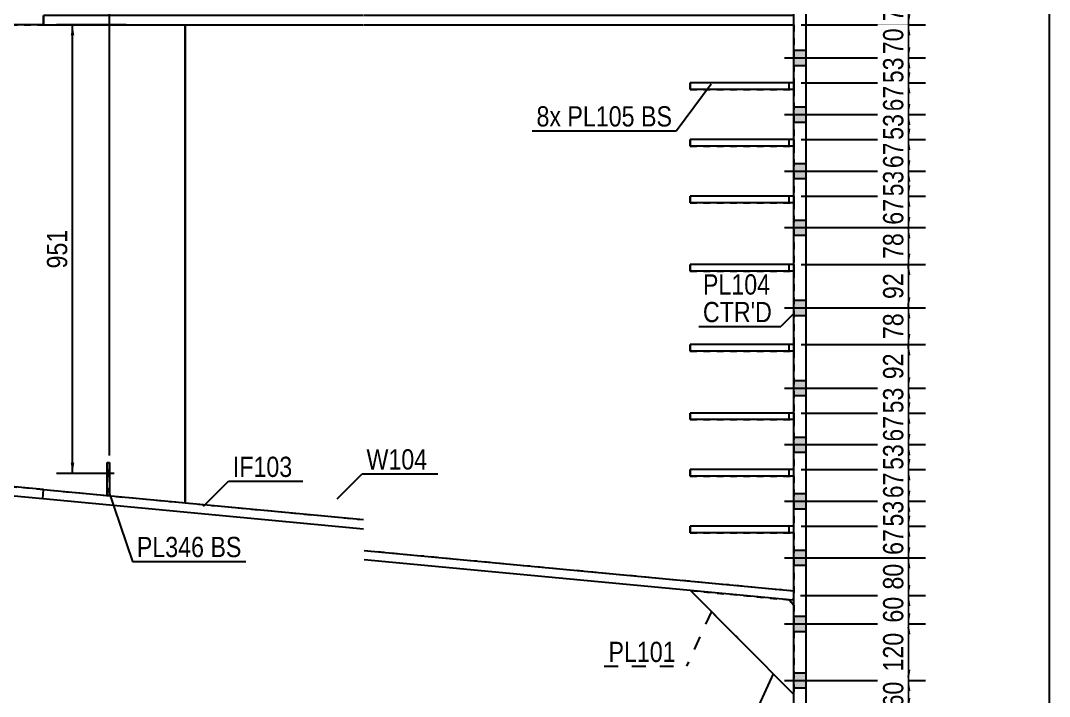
# Model space of a CAD drawing. Header units: millimetres. Extents: x -242 to 171, y -159 to 128.
# Drawn here: x 25.6 to 171, y -33.4 to 62.2 of the extents above; entities that cross this region are included whole.
import ezdxf

# ---------------------------------------------------------------- set-up
doc = ezdxf.new("R2010")
doc.units = ezdxf.units.MM
doc.linetypes.add('DXK_LINE_DOT1', pattern=[1.8814, 0.9407, -0.9407])
doc.linetypes.add('DXK_LINE_DOT2', pattern=[3.9198, 1.9599, -1.9599])
doc.styles.add('Arial Narrow', font='ARIALN.TTF', dxfattribs={"height": 0.2})

# ---------------------------------------------------------------- blocks, each defined once
blk = doc.blocks.new('Unknown-622979603-1210')
at = {"color": 5, "linetype": 'Continuous'}
blk.add_line((171.01, -159.04), (171.01, 127.96), dxfattribs=at)
blk = doc.blocks.new('Part-622979603-1573 - 1469')
at = {"color": 2, "linetype": 'Continuous'}
for p, q in [((120.24, 36.43), (120.24, 37.37)), ((134.91, 37.37), (120.24, 37.37)), ((134.91, 36.43), (120.24, 36.43))]:
    blk.add_line(p, q, dxfattribs=at)
at = {"color": 7, "linetype": 'DXK_LINE_DOT1'}
for p, q in [((134.24, 36.43), (134.24, 37.37)), ((134.91, 37.37), (134.91, 36.43))]:
    blk.add_line(p, q, dxfattribs=at)
blk = doc.blocks.new('Part-622979603-1583 - 1469')
at = {"color": 2, "linetype": 'Continuous'}
for p, q in [((120.24, 26.77), (120.24, 27.7)), ((134.91, 27.7), (120.24, 27.7)), ((134.91, 26.77), (120.24, 26.77))]:
    blk.add_line(p, q, dxfattribs=at)
at = {"color": 7, "linetype": 'DXK_LINE_DOT1'}
for p, q in [((134.24, 26.77), (134.24, 27.7)), ((134.91, 27.7), (134.91, 26.77))]:
    blk.add_line(p, q, dxfattribs=at)
blk = doc.blocks.new('Part-622979603-1568 - 1469')
at = {"color": 7, "linetype": 'DXK_LINE_DOT1'}
for p, q in [((134.91, 45.37), (120.24, 45.37)), ((120.24, 45.37), (120.24, 44.43)), ((120.24, 44.43), (134.91, 44.43))]:
    blk.add_line(p, q, dxfattribs=at)
blk = doc.blocks.new('Part-622979603-1536 - 1469')
at = {"color": 2, "linetype": 'Continuous'}
for p, q in [((120.24, 52.43), (120.24, 53.37)), ((134.91, 53.37), (120.24, 53.37)), ((134.91, 52.43), (120.24, 52.43))]:
    blk.add_line(p, q, dxfattribs=at)
at = {"color": 7, "linetype": 'DXK_LINE_DOT1'}
for p, q in [((134.24, 52.43), (134.24, 53.37)), ((134.91, 53.37), (134.91, 52.43))]:
    blk.add_line(p, q, dxfattribs=at)
blk = doc.blocks.new('Part-622979603-1558 - 1469')
at = {"color": 7, "linetype": 'DXK_LINE_DOT1'}
for p, q in [((134.91, 53.37), (120.24, 53.37)), ((120.24, 53.37), (120.24, 52.43)), ((120.24, 52.43), (134.91, 52.43))]:
    blk.add_line(p, q, dxfattribs=at)
blk = doc.blocks.new('Part-622979603-1563 - 1469')
at = {"color": 2, "linetype": 'Continuous'}
for p, q in [((120.24, 44.43), (120.24, 45.37)), ((134.91, 45.37), (120.24, 45.37)), ((134.91, 44.43), (120.24, 44.43))]:
    blk.add_line(p, q, dxfattribs=at)
at = {"color": 7, "linetype": 'DXK_LINE_DOT1'}
for p, q in [((134.24, 44.43), (134.24, 45.37)), ((134.91, 45.37), (134.91, 44.43))]:
    blk.add_line(p, q, dxfattribs=at)
blk = doc.blocks.new('Part-622979603-1770 - 1469')
at = {"color": 2, "linetype": 'Continuous'}
for p, q in [((28.89, -4.12), (3.57, -1.74)), ((28.77, -5.45), (3.57, -3.07)), ((28.77, -5.45), (28.89, -4.12))]:
    blk.add_line(p, q, dxfattribs=at)
blk = doc.blocks.new('Part-622979603-1578 - 1469')
at = {"color": 7, "linetype": 'DXK_LINE_DOT1'}
for p, q in [((134.91, 37.37), (120.24, 37.37)), ((120.24, 37.37), (120.24, 36.43)), ((120.24, 36.43), (134.91, 36.43))]:
    blk.add_line(p, q, dxfattribs=at)
blk = doc.blocks.new('Part-622979603-1588 - 1469')
at = {"color": 7, "linetype": 'DXK_LINE_DOT1'}
for p, q in [((134.91, 27.7), (120.24, 27.7)), ((120.24, 27.7), (120.24, 26.77)), ((120.24, 26.77), (134.91, 26.77))]:
    blk.add_line(p, q, dxfattribs=at)
blk = doc.blocks.new('Part-622979603-1593 - 1469')
at = {"color": 2, "linetype": 'Continuous'}
for p, q in [((120.24, 15.43), (120.24, 16.37)), ((134.91, 16.37), (120.24, 16.37)), ((134.91, 15.43), (120.24, 15.43))]:
    blk.add_line(p, q, dxfattribs=at)
at = {"color": 7, "linetype": 'DXK_LINE_DOT1'}
for p, q in [((134.24, 15.43), (134.24, 16.37)), ((134.91, 16.37), (134.91, 15.43))]:
    blk.add_line(p, q, dxfattribs=at)
blk = doc.blocks.new('Part-622979603-1726 - 1469')
at = {"color": 7, "linetype": 'DXK_LINE_DOT1'}
for p, q in [((3.57, 61.57), (48.89, 61.57)), ((3.57, -1.74), (48.89, -6))]:
    blk.add_line(p, q, dxfattribs=at)
at = {"color": 2, "linetype": 'Continuous'}
blk.add_line((48.89, -6), (48.89, 61.57), dxfattribs=at)
blk = doc.blocks.new('Part-622979603-1598 - 1469')
at = {"color": 7, "linetype": 'DXK_LINE_DOT1'}
for p, q in [((134.91, 16.37), (120.24, 16.37)), ((120.24, 16.37), (120.24, 15.43)), ((120.24, 15.43), (134.91, 15.43))]:
    blk.add_line(p, q, dxfattribs=at)
blk = doc.blocks.new('Part-622979603-1603 - 1469')
at = {"color": 2, "linetype": 'Continuous'}
for p, q in [((120.24, 5.77), (120.24, 6.7)), ((134.91, 6.7), (120.24, 6.7)), ((134.91, 5.77), (120.24, 5.77))]:
    blk.add_line(p, q, dxfattribs=at)
at = {"color": 7, "linetype": 'DXK_LINE_DOT1'}
for p, q in [((134.24, 5.77), (134.24, 6.7)), ((134.91, 6.7), (134.91, 5.77))]:
    blk.add_line(p, q, dxfattribs=at)
blk = doc.blocks.new('Part-622979603-1608 - 1469')
at = {"color": 7, "linetype": 'DXK_LINE_DOT1'}
for p, q in [((134.91, 6.7), (120.24, 6.7)), ((120.24, 6.7), (120.24, 5.77)), ((120.24, 5.77), (134.91, 5.77))]:
    blk.add_line(p, q, dxfattribs=at)
blk = doc.blocks.new('Part-622979603-1613 - 1469')
at = {"color": 2, "linetype": 'Continuous'}
for p, q in [((120.24, -2.23), (120.24, -1.3)), ((134.91, -1.3), (120.24, -1.3)), ((134.91, -2.23), (120.24, -2.23))]:
    blk.add_line(p, q, dxfattribs=at)
at = {"color": 7, "linetype": 'DXK_LINE_DOT1'}
for p, q in [((134.24, -2.23), (134.24, -1.3)), ((134.91, -2.23), (134.91, -1.3))]:
    blk.add_line(p, q, dxfattribs=at)
blk = doc.blocks.new('Part-622979603-1618 - 1469')
at = {"color": 7, "linetype": 'DXK_LINE_DOT1'}
for p, q in [((134.91, -1.3), (120.24, -1.3)), ((120.24, -1.3), (120.24, -2.23)), ((120.24, -2.23), (134.91, -2.23))]:
    blk.add_line(p, q, dxfattribs=at)
blk = doc.blocks.new('Part-622979603-1638 - 1469')
at = {"color": 7, "linetype": 'DXK_LINE_DOT1'}
for p, q in [((134.91, -9.3), (120.24, -9.3)), ((120.24, -9.3), (120.24, -10.23)), ((134.24, -10.23), (134.24, -9.3)), ((134.91, -10.23), (134.91, -9.3)), ((120.24, -10.23), (134.91, -10.23))]:
    blk.add_line(p, q, dxfattribs=at)
blk = doc.blocks.new('Part-622979603-1643 - 1469')
at = {"color": 2, "linetype": 'Continuous'}
for p, q in [((120.24, -10.23), (120.24, -9.3)), ((134.91, -9.3), (120.24, -9.3)), ((134.91, -10.23), (120.24, -10.23))]:
    blk.add_line(p, q, dxfattribs=at)
blk = doc.blocks.new('Part-622979603-1874 - 1469')
at = {"color": 7, "linetype": 'DXK_LINE_DOT1'}
for p, q in [((134.91, -33.11), (120.3, -18.4)), ((120.3, -18.4), (134.24, -19.71)), ((134.24, -19.71), (134.91, -20.44)), ((134.91, -20.44), (134.91, -33.11))]:
    blk.add_line(p, q, dxfattribs=at)
blk = doc.blocks.new('Part-622979603-1689 - 1469')
at = {"color": 2, "linetype": 'Continuous'}
for p, q in [((28.89, 62.9), (28.89, 61.57)), ((74.09, 62.9), (28.89, 62.9)), ((134.91, 62.9), (74.19, 62.9)), ((28.89, 61.57), (74.09, 61.57)), ((74.19, 61.57), (134.91, 61.57))]:
    blk.add_line(p, q, dxfattribs=at)
at = {"color": 7, "linetype": 'DXK_LINE_DOT1'}
blk.add_line((134.91, 61.57), (134.91, 62.9), dxfattribs=at)
blk = doc.blocks.new('Bolt-622979603-1710 - 1469')
at = {"linetype": 'Continuous'}
for points in [[(134.91, 75.3), (134.91, 73.17), (136.57, 73.17), (136.57, 75.3)], [(134.91, 75.3), (134.91, 73.17), (136.57, 73.17), (136.57, 75.3)], [(134.91, 75.3), (134.91, 73.17), (136.57, 73.17), (136.57, 75.3)], [(134.91, 75.3), (134.91, 73.17), (136.57, 73.17), (136.57, 75.3)], [(134.91, 67.3), (134.91, 65.17), (136.57, 65.17), (136.57, 67.3)], [(134.91, 67.3), (134.91, 65.17), (136.57, 65.17), (136.57, 67.3)], [(134.91, 67.3), (134.91, 65.17), (136.57, 65.17), (136.57, 67.3)], [(134.91, 67.3), (134.91, 65.17), (136.57, 65.17), (136.57, 67.3)], [(134.91, 57.97), (134.91, 55.83), (136.57, 55.83), (136.57, 57.97)], [(134.91, 57.97), (134.91, 55.83), (136.57, 55.83), (136.57, 57.97)], [(134.91, 57.97), (134.91, 55.83), (136.57, 55.83), (136.57, 57.97)], [(134.91, 57.97), (134.91, 55.83), (136.57, 55.83), (136.57, 57.97)], [(134.91, 49.97), (134.91, 47.83), (136.57, 47.83), (136.57, 49.97)], [(134.91, 49.97), (134.91, 47.83), (136.57, 47.83), (136.57, 49.97)], [(134.91, 49.97), (134.91, 47.83), (136.57, 47.83), (136.57, 49.97)], [(134.91, 49.97), (134.91, 47.83), (136.57, 47.83), (136.57, 49.97)], [(134.91, 41.97), (134.91, 39.83), (136.57, 39.83), (136.57, 41.97)], [(134.91, 41.97), (134.91, 39.83), (136.57, 39.83), (136.57, 41.97)], [(134.91, 41.97), (134.91, 39.83), (136.57, 39.83), (136.57, 41.97)], [(134.91, 41.97), (134.91, 39.83), (136.57, 39.83), (136.57, 41.97)], [(134.91, 33.97), (134.91, 31.83), (136.57, 31.83), (136.57, 33.97)], [(134.91, 33.97), (134.91, 31.83), (136.57, 31.83), (136.57, 33.97)], [(134.91, 33.97), (134.91, 31.83), (136.57, 31.83), (136.57, 33.97)], [(134.91, 33.97), (134.91, 31.83), (136.57, 31.83), (136.57, 33.97)], [(134.91, 22.63), (134.91, 20.5), (136.57, 20.5), (136.57, 22.63)], [(134.91, 22.63), (134.91, 20.5), (136.57, 20.5), (136.57, 22.63)], [(134.91, 22.63), (134.91, 20.5), (136.57, 20.5), (136.57, 22.63)], [(134.91, 22.63), (134.91, 20.5), (136.57, 20.5), (136.57, 22.63)], [(134.91, 11.3), (134.91, 9.17), (136.57, 9.17), (136.57, 11.3)], [(134.91, 11.3), (134.91, 9.17), (136.57, 9.17), (136.57, 11.3)], [(134.91, 11.3), (134.91, 9.17), (136.57, 9.17), (136.57, 11.3)], [(134.91, 11.3), (134.91, 9.17), (136.57, 9.17), (136.57, 11.3)], [(134.91, 3.3), (134.91, 1.17), (136.57, 1.17), (136.57, 3.3)], [(134.91, 3.3), (134.91, 1.17), (136.57, 1.17), (136.57, 3.3)], [(134.91, 3.3), (134.91, 1.17), (136.57, 1.17), (136.57, 3.3)], [(134.91, 3.3), (134.91, 1.17), (136.57, 1.17), (136.57, 3.3)], [(134.91, -4.7), (134.91, -6.83), (136.57, -6.83), (136.57, -4.7)], [(134.91, -4.7), (134.91, -6.83), (136.57, -6.83), (136.57, -4.7)], [(134.91, -4.7), (134.91, -6.83), (136.57, -6.83), (136.57, -4.7)], [(134.91, -4.7), (134.91, -6.83), (136.57, -6.83), (136.57, -4.7)], [(134.91, -12.7), (134.91, -14.83), (136.57, -14.83), (136.57, -12.7)], [(134.91, -12.7), (134.91, -14.83), (136.57, -14.83), (136.57, -12.7)], [(134.91, -12.7), (134.91, -14.83), (136.57, -14.83), (136.57, -12.7)], [(134.91, -12.7), (134.91, -14.83), (136.57, -14.83), (136.57, -12.7)], [(134.91, -22.03), (134.91, -24.17), (136.57, -24.17), (136.57, -22.03)], [(134.91, -22.03), (134.91, -24.17), (136.57, -24.17), (136.57, -22.03)], [(134.91, -22.03), (134.91, -24.17), (136.57, -24.17), (136.57, -22.03)], [(134.91, -22.03), (134.91, -24.17), (136.57, -24.17), (136.57, -22.03)], [(134.91, -30.03), (134.91, -32.17), (136.57, -32.17), (136.57, -30.03)], [(134.91, -30.03), (134.91, -32.17), (136.57, -32.17), (136.57, -30.03)], [(134.91, -30.03), (134.91, -32.17), (136.57, -32.17), (136.57, -30.03)], [(134.91, -30.03), (134.91, -32.17), (136.57, -32.17), (136.57, -30.03)]]:
    blk.add_hatch(color=3, dxfattribs=at).paths.add_polyline_path(points)
at = {"color": 3, "linetype": 'Continuous'}
for p, q in [((133.59, 74.23), (141.57, 74.23)), ((133.59, 74.23), (141.57, 74.23)), ((133.59, 74.23), (141.57, 74.23)), ((133.59, 74.23), (141.57, 74.23)), ((134.91, 75.3), (136.57, 75.3)), ((134.91, 75.3), (136.57, 75.3)), ((134.91, 75.3), (136.57, 75.3)), ((134.91, 75.3), (136.57, 75.3)), ((134.91, 73.17), (136.57, 73.17)), ((134.91, 73.17), (136.57, 73.17)), ((134.91, 73.17), (136.57, 73.17)), ((134.91, 73.17), (136.57, 73.17)), ((134.91, 67.3), (136.57, 67.3)), ((134.91, 67.3), (136.57, 67.3)), ((134.91, 67.3), (136.57, 67.3)), ((134.91, 67.3), (136.57, 67.3)), ((133.59, 66.23), (141.57, 66.23)), ((133.59, 66.23), (141.57, 66.23)), ((133.59, 66.23), (141.57, 66.23)), ((133.59, 66.23), (141.57, 66.23)), ((134.91, 65.17), (136.57, 65.17)), ((134.91, 65.17), (136.57, 65.17)), ((134.91, 65.17), (136.57, 65.17)), ((134.91, 65.17), (136.57, 65.17)), ((133.59, 56.9), (141.57, 56.9)), ((133.59, 56.9), (141.57, 56.9)), ((133.59, 56.9), (141.57, 56.9)), ((133.59, 56.9), (141.57, 56.9)), ((134.91, 57.97), (136.57, 57.97)), ((134.91, 57.97), (136.57, 57.97)), ((134.91, 57.97), (136.57, 57.97)), ((134.91, 57.97), (136.57, 57.97)), ((134.91, 55.83), (136.57, 55.83)), ((134.91, 55.83), (136.57, 55.83)), ((134.91, 55.83), (136.57, 55.83)), ((134.91, 55.83), (136.57, 55.83)), ((134.91, 49.97), (136.57, 49.97)), ((134.91, 49.97), (136.57, 49.97)), ((134.91, 49.97), (136.57, 49.97)), ((134.91, 49.97), (136.57, 49.97)), ((133.59, 48.9), (141.57, 48.9)), ((133.59, 48.9), (141.57, 48.9)), ((133.59, 48.9), (141.57, 48.9)), ((133.59, 48.9), (141.57, 48.9)), ((134.91, 47.83), (136.57, 47.83)), ((134.91, 47.83), (136.57, 47.83)), ((134.91, 47.83), (136.57, 47.83)), ((134.91, 47.83), (136.57, 47.83)), ((133.59, 40.9), (141.57, 40.9)), ((133.59, 40.9), (141.57, 40.9)), ((133.59, 40.9), (141.57, 40.9)), ((133.59, 40.9), (141.57, 40.9)), ((134.91, 41.97), (136.57, 41.97)), ((134.91, 41.97), (136.57, 41.97)), ((134.91, 41.97), (136.57, 41.97)), ((134.91, 41.97), (136.57, 41.97)), ((134.91, 39.83), (136.57, 39.83)), ((134.91, 39.83), (136.57, 39.83)), ((134.91, 39.83), (136.57, 39.83)), ((134.91, 39.83), (136.57, 39.83)), ((134.91, 33.97), (136.57, 33.97)), ((134.91, 33.97), (136.57, 33.97)), ((134.91, 33.97), (136.57, 33.97)), ((134.91, 33.97), (136.57, 33.97)), ((133.59, 32.9), (141.57, 32.9)), ((133.59, 32.9), (141.57, 32.9)), ((133.59, 32.9), (141.57, 32.9)), ((133.59, 32.9), (141.57, 32.9)), ((134.91, 31.83), (136.57, 31.83)), ((134.91, 31.83), (136.57, 31.83)), ((134.91, 31.83), (136.57, 31.83)), ((134.91, 31.83), (136.57, 31.83)), ((134.91, 22.63), (136.57, 22.63)), ((134.91, 22.63), (136.57, 22.63)), ((134.91, 22.63), (136.57, 22.63)), ((134.91, 22.63), (136.57, 22.63)), ((133.59, 21.57), (141.57, 21.57)), ((133.59, 21.57), (141.57, 21.57)), ((133.59, 21.57), (141.57, 21.57)), ((133.59, 21.57), (141.57, 21.57)), ((134.91, 20.5), (136.57, 20.5)), ((134.91, 20.5), (136.57, 20.5)), ((134.91, 20.5), (136.57, 20.5)), ((134.91, 20.5), (136.57, 20.5)), ((133.59, 10.23), (141.57, 10.23)), ((133.59, 10.23), (141.57, 10.23)), ((133.59, 10.23), (141.57, 10.23)), ((133.59, 10.23), (141.57, 10.23)), ((134.91, 11.3), (136.57, 11.3)), ((134.91, 11.3), (136.57, 11.3)), ((134.91, 11.3), (136.57, 11.3)), ((134.91, 11.3), (136.57, 11.3)), ((134.91, 9.17), (136.57, 9.17)), ((134.91, 9.17), (136.57, 9.17)), ((134.91, 9.17), (136.57, 9.17)), ((134.91, 9.17), (136.57, 9.17)), ((134.91, 3.3), (136.57, 3.3)), ((134.91, 3.3), (136.57, 3.3)), ((134.91, 3.3), (136.57, 3.3)), ((134.91, 3.3), (136.57, 3.3)), ((133.59, 2.23), (141.57, 2.23)), ((133.59, 2.23), (141.57, 2.23)), ((133.59, 2.23), (141.57, 2.23)), ((133.59, 2.23), (141.57, 2.23)), ((134.91, 1.17), (136.57, 1.17)), ((134.91, 1.17), (136.57, 1.17)), ((134.91, 1.17), (136.57, 1.17)), ((134.91, 1.17), (136.57, 1.17)), ((133.59, -5.77), (141.57, -5.77)), ((133.59, -5.77), (141.57, -5.77)), ((133.59, -5.77), (141.57, -5.77)), ((133.59, -5.77), (141.57, -5.77)), ((134.91, -4.7), (136.57, -4.7)), ((134.91, -4.7), (136.57, -4.7)), ((134.91, -4.7), (136.57, -4.7)), ((134.91, -4.7), (136.57, -4.7)), ((134.91, -6.83), (136.57, -6.83)), ((134.91, -6.83), (136.57, -6.83)), ((134.91, -6.83), (136.57, -6.83)), ((134.91, -6.83), (136.57, -6.83)), ((134.91, -12.7), (136.57, -12.7)), ((134.91, -12.7), (136.57, -12.7)), ((134.91, -12.7), (136.57, -12.7)), ((134.91, -12.7), (136.57, -12.7)), ((133.59, -13.77), (141.57, -13.77)), ((133.59, -13.77), (141.57, -13.77)), ((133.59, -13.77), (141.57, -13.77)), ((133.59, -13.77), (141.57, -13.77)), ((134.91, -14.83), (136.57, -14.83)), ((134.91, -14.83), (136.57, -14.83)), ((134.91, -14.83), (136.57, -14.83)), ((134.91, -14.83), (136.57, -14.83)), ((133.59, -23.1), (141.57, -23.1)), ((133.59, -23.1), (141.57, -23.1)), ((133.59, -23.1), (141.57, -23.1)), ((133.59, -23.1), (141.57, -23.1)), ((134.91, -22.03), (136.57, -22.03)), ((134.91, -22.03), (136.57, -22.03)), ((134.91, -22.03), (136.57, -22.03)), ((134.91, -22.03), (136.57, -22.03)), ((134.91, -24.17), (136.57, -24.17)), ((134.91, -24.17), (136.57, -24.17)), ((134.91, -24.17), (136.57, -24.17)), ((134.91, -24.17), (136.57, -24.17)), ((134.91, -30.03), (136.57, -30.03)), ((134.91, -30.03), (136.57, -30.03)), ((134.91, -30.03), (136.57, -30.03)), ((134.91, -30.03), (136.57, -30.03)), ((133.59, -31.1), (141.57, -31.1)), ((133.59, -31.1), (141.57, -31.1)), ((133.59, -31.1), (141.57, -31.1)), ((133.59, -31.1), (141.57, -31.1)), ((134.91, -32.17), (136.57, -32.17)), ((134.91, -32.17), (136.57, -32.17)), ((134.91, -32.17), (136.57, -32.17)), ((134.91, -32.17), (136.57, -32.17))]:
    blk.add_line(p, q, dxfattribs=at)
blk = doc.blocks.new('Part-622979603-1985 - 1469')
at = {"color": 2, "linetype": 'Continuous'}
blk.add_line((48.89, 61.57), (48.89, -6), dxfattribs=at)
at = {"color": 7, "linetype": 'DXK_LINE_DOT1'}
for p, q in [((48.89, 61.57), (74.09, 61.57)), ((74.19, 61.57), (134.91, 61.57)), ((134.91, 61.57), (134.91, 53.37)), ((134.91, 52.43), (134.91, 45.37)), ((134.91, 44.43), (134.91, 37.37)), ((134.91, 36.43), (134.91, 27.7)), ((134.91, 26.77), (134.91, 16.37)), ((134.91, 15.43), (134.91, 6.7)), ((134.91, 5.77), (134.91, -1.3)), ((134.91, -2.23), (134.91, -9.3)), ((48.89, -6), (74.09, -8.37)), ((134.91, -10.23), (134.91, -18.43)), ((74.19, -12.72), (134.91, -18.43))]:
    blk.add_line(p, q, dxfattribs=at)
blk = doc.blocks.new('Part-622979603-1748 - 1469')
at = {"color": 2, "linetype": 'Continuous'}
for p, q in [((28.77, -5.45), (28.89, -4.12)), ((28.89, -4.12), (74.09, -8.37)), ((74.09, -9.71), (28.77, -5.45)), ((74.19, -12.72), (134.91, -18.43)), ((134.78, -19.76), (74.19, -14.06)), ((134.91, -18.43), (134.78, -19.76))]:
    blk.add_line(p, q, dxfattribs=at)
blk = doc.blocks.new('Part-622979603-1852 - 1469')
at = {"color": 2, "linetype": 'Continuous'}
for p, q in [((134.91, 78.23), (136.57, 78.23)), ((134.91, -35.1), (134.91, 78.23)), ((136.57, 78.23), (136.57, -35.1)), ((136.57, -35.1), (134.91, -35.1))]:
    blk.add_line(p, q, dxfattribs=at)
blk = doc.blocks.new('Part-622979603-1963 - 1469')
at = {"color": 2, "linetype": 'Continuous'}
for q in [(28.89, 62.9), (3.57, 61.57)]:
    blk.add_line((28.89, 61.57), q, dxfattribs=at)
blk = doc.blocks.new('Part-622979603-2056 - 1469')
at = {"color": 2, "linetype": 'Continuous'}
for p, q in [((134.91, -33.11), (120.3, -18.4)), ((134.24, -19.71), (134.91, -20.44))]:
    blk.add_line(p, q, dxfattribs=at)
blk = doc.blocks.new('Part-622979603-9503 - 1469')
at = {"color": 7, "linetype": 'DXK_LINE_DOT1'}
for p, q in [((37.87, -4.96), (37.87, -0.29)), ((37.87, -0.29), (38.21, -0.29)), ((38.21, -4.96), (38.21, -0.29)), ((37.87, -3.96), (38.21, -3.96)), ((38.21, -4.96), (37.87, -4.96))]:
    blk.add_line(p, q, dxfattribs=at)
blk = doc.blocks.new('Part-622979603-9506 - 1469')
at = {"color": 2, "linetype": 'Continuous'}
for p, q in [((37.87, -4.96), (37.87, -0.29)), ((37.87, -0.29), (38.21, -0.29)), ((38.21, -0.29), (38.21, -4.96)), ((38.21, -4.96), (37.87, -4.96))]:
    blk.add_line(p, q, dxfattribs=at)
blk = doc.blocks.new('Bolt-622979603-9519 - 1469')
at = {"color": 3, "linetype": 'DXK_LINE_DOT2'}
for p, q in [((38.21, -1.36), (37.87, -1.36)), ((38.74, -1.83), (37.87, -1.83)), ((38.21, -2.29), (37.87, -2.29))]:
    blk.add_line(p, q, dxfattribs=at)
blk = doc.blocks.new('Bolt-622979603-9522 - 1469')
at = {"linetype": 'Continuous'}
blk.add_hatch(color=3, dxfattribs=at).paths.add_polyline_path([(38.21, -2.29), (38.21, -1.36), (37.87, -1.36), (37.87, -2.29)])
at = {"color": 3, "linetype": 'Continuous'}
for p, q in [((38.21, -1.36), (37.87, -1.36)), ((38.84, -1.83), (36.64, -1.83)), ((38.21, -2.29), (37.87, -2.29))]:
    blk.add_line(p, q, dxfattribs=at)
blk = doc.blocks.new('StraightDimension-622979603-2078 - 1469')
at = {"linetype": 'Continuous'}
for points in [[(32.72, 60.07), (32.97, 61.57), (33.22, 60.07)], [(33.22, -0.33), (32.97, -1.83), (32.72, -0.33)]]:
    blk.add_hatch(color=7, dxfattribs=at).paths.add_polyline_path(points)
at = {"color": 7, "linetype": 'Continuous'}
for p, q in [((40.56, 61.57), (30.72, 61.57)), ((32.97, -1.83), (32.97, 61.57)), ((37.92, -1.83), (30.72, -1.83))]:
    blk.add_line(p, q, dxfattribs=at)
at = {"color": 0}
blk.add_wipeout([(32.82, 33.21), (28.62, 33.21), (28.62, 26.53), (32.82, 26.53)], dxfattribs=at)
at = {"color": 3, "style": 'Arial Narrow'}
blk.add_text('951', height=2.863, rotation=90.0002, dxfattribs=at).set_placement((32.22, 27.13))
blk = doc.blocks.new('StraightDimension-622979603-7238 - 1469')
at = {"linetype": 'Continuous'}
for points in [[(150.86, 39.4), (151.11, 40.9), (151.36, 39.4)], [(151.36, 38.87), (151.11, 37.37), (150.86, 38.87)]]:
    blk.add_hatch(color=7, dxfattribs=at).paths.add_polyline_path(points)
at = {"color": 7, "linetype": 'Continuous'}
for p, q in [((135.91, 40.9), (153.51, 40.9)), ((151.11, 37.37), (151.11, 40.9)), ((135.91, 37.37), (153.51, 37.37))]:
    blk.add_line(p, q, dxfattribs=at)
at = {"color": 0}
blk.add_wipeout([(150.96, 41.56), (146.76, 41.56), (146.76, 36.71), (150.96, 36.71)], dxfattribs=at)
at = {"color": 3, "style": 'Arial Narrow'}
blk.add_text('53', height=2.863, rotation=90.0002, dxfattribs=at).set_placement((150.36, 37.31))
blk = doc.blocks.new('StraightDimension-622979603-7237 - 1469')
at = {"linetype": 'Continuous'}
for points in [[(150.86, 43.87), (151.11, 45.37), (151.36, 43.87)], [(151.36, 42.4), (151.11, 40.9), (150.86, 42.4)]]:
    blk.add_hatch(color=7, dxfattribs=at).paths.add_polyline_path(points)
at = {"color": 7, "linetype": 'Continuous'}
for p, q in [((135.91, 45.37), (153.51, 45.37)), ((151.11, 40.9), (151.11, 45.37)), ((135.91, 40.9), (153.51, 40.9))]:
    blk.add_line(p, q, dxfattribs=at)
at = {"color": 0}
blk.add_wipeout([(150.96, 45.56), (146.76, 45.56), (146.76, 40.71), (150.96, 40.71)], dxfattribs=at)
at = {"color": 3, "style": 'Arial Narrow'}
blk.add_text('67', height=2.863, rotation=90.0002, dxfattribs=at).set_placement((150.36, 41.31))
blk = doc.blocks.new('StraightDimension-622979603-7252 - 1469')
at = {"linetype": 'Continuous'}
for points in [[(150.86, -24.6), (151.11, -23.1), (151.36, -24.6)], [(151.36, -29.6), (151.11, -31.1), (150.86, -29.6)]]:
    blk.add_hatch(color=7, dxfattribs=at).paths.add_polyline_path(points)
at = {"color": 7, "linetype": 'Continuous'}
for p, q in [((135.91, -23.1), (153.51, -23.1)), ((151.11, -31.1), (151.11, -23.1)), ((137.57, -31.1), (153.51, -31.1))]:
    blk.add_line(p, q, dxfattribs=at)
at = {"color": 0}
blk.add_wipeout([(150.96, -23.76), (146.76, -23.76), (146.76, -30.44), (150.96, -30.44)], dxfattribs=at)
at = {"color": 3, "style": 'Arial Narrow'}
blk.add_text('120', height=2.863, rotation=90.0002, dxfattribs=at).set_placement((150.36, -29.84))
blk = doc.blocks.new('StraightDimension-622979603-7232 - 1469')
at = {"linetype": 'Continuous'}
for points in [[(150.86, 64.73), (151.11, 66.23), (151.36, 64.73)], [(151.36, 63.07), (151.11, 61.57), (150.86, 63.07)]]:
    blk.add_hatch(color=7, dxfattribs=at).paths.add_polyline_path(points)
at = {"color": 7, "linetype": 'Continuous'}
for p, q in [((135.91, 66.23), (153.51, 66.23)), ((151.11, 61.57), (151.11, 66.23)), ((135.91, 61.57), (153.51, 61.57))]:
    blk.add_line(p, q, dxfattribs=at)
at = {"color": 0}
blk.add_wipeout([(150.96, 66.33), (146.76, 66.33), (146.76, 61.47), (150.96, 61.47)], dxfattribs=at)
at = {"color": 3, "style": 'Arial Narrow'}
blk.add_text('70', height=2.863, rotation=90.0002, dxfattribs=at).set_placement((150.36, 62.07))
blk = doc.blocks.new('StraightDimension-622979603-7233 - 1469')
at = {"linetype": 'Continuous'}
for points in [[(150.86, 60.07), (151.11, 61.57), (151.36, 60.07)], [(151.36, 58.4), (151.11, 56.9), (150.86, 58.4)]]:
    blk.add_hatch(color=7, dxfattribs=at).paths.add_polyline_path(points)
at = {"color": 7, "linetype": 'Continuous'}
for p, q in [((135.91, 61.57), (153.51, 61.57)), ((151.11, 56.9), (151.11, 61.57)), ((135.91, 56.9), (153.51, 56.9))]:
    blk.add_line(p, q, dxfattribs=at)
at = {"color": 0}
blk.add_wipeout([(150.96, 61.66), (146.76, 61.66), (146.76, 56.81), (150.96, 56.81)], dxfattribs=at)
at = {"color": 3, "style": 'Arial Narrow'}
blk.add_text('70', height=2.863, rotation=90.0002, dxfattribs=at).set_placement((150.36, 57.41))
blk = doc.blocks.new('StraightDimension-622979603-7234 - 1469')
at = {"linetype": 'Continuous'}
for points in [[(150.86, 55.4), (151.11, 56.9), (151.36, 55.4)], [(151.36, 54.87), (151.11, 53.37), (150.86, 54.87)]]:
    blk.add_hatch(color=7, dxfattribs=at).paths.add_polyline_path(points)
at = {"color": 7, "linetype": 'Continuous'}
for p, q in [((135.91, 56.9), (153.51, 56.9)), ((151.11, 53.37), (151.11, 56.9)), ((135.91, 53.37), (153.51, 53.37))]:
    blk.add_line(p, q, dxfattribs=at)
at = {"color": 0}
blk.add_wipeout([(150.96, 57.56), (146.76, 57.56), (146.76, 52.71), (150.96, 52.71)], dxfattribs=at)
at = {"color": 3, "style": 'Arial Narrow'}
blk.add_text('53', height=2.863, rotation=90.0002, dxfattribs=at).set_placement((150.36, 53.31))
blk = doc.blocks.new('StraightDimension-622979603-7235 - 1469')
at = {"linetype": 'Continuous'}
for points in [[(150.86, 51.87), (151.11, 53.37), (151.36, 51.87)], [(151.36, 50.4), (151.11, 48.9), (150.86, 50.4)]]:
    blk.add_hatch(color=7, dxfattribs=at).paths.add_polyline_path(points)
at = {"color": 7, "linetype": 'Continuous'}
for p, q in [((135.91, 53.37), (153.51, 53.37)), ((151.11, 48.9), (151.11, 53.37)), ((135.91, 48.9), (153.51, 48.9))]:
    blk.add_line(p, q, dxfattribs=at)
at = {"color": 0}
blk.add_wipeout([(150.96, 53.56), (146.76, 53.56), (146.76, 48.71), (150.96, 48.71)], dxfattribs=at)
at = {"color": 3, "style": 'Arial Narrow'}
blk.add_text('67', height=2.863, rotation=90.0002, dxfattribs=at).set_placement((150.36, 49.31))
blk = doc.blocks.new('StraightDimension-622979603-7236 - 1469')
at = {"linetype": 'Continuous'}
for points in [[(150.86, 47.4), (151.11, 48.9), (151.36, 47.4)], [(151.36, 46.87), (151.11, 45.37), (150.86, 46.87)]]:
    blk.add_hatch(color=7, dxfattribs=at).paths.add_polyline_path(points)
at = {"color": 7, "linetype": 'Continuous'}
for p, q in [((135.91, 48.9), (153.51, 48.9)), ((151.11, 45.37), (151.11, 48.9)), ((135.91, 45.37), (153.51, 45.37))]:
    blk.add_line(p, q, dxfattribs=at)
at = {"color": 0}
blk.add_wipeout([(150.96, 49.56), (146.76, 49.56), (146.76, 44.71), (150.96, 44.71)], dxfattribs=at)
at = {"color": 3, "style": 'Arial Narrow'}
blk.add_text('53', height=2.863, rotation=90.0002, dxfattribs=at).set_placement((150.36, 45.31))
blk = doc.blocks.new('StraightDimension-622979603-7239 - 1469')
at = {"linetype": 'Continuous'}
for points in [[(150.86, 35.87), (151.11, 37.37), (151.36, 35.87)], [(151.36, 34.4), (151.11, 32.9), (150.86, 34.4)]]:
    blk.add_hatch(color=7, dxfattribs=at).paths.add_polyline_path(points)
at = {"color": 7, "linetype": 'Continuous'}
for p, q in [((135.91, 37.37), (153.51, 37.37)), ((151.11, 32.9), (151.11, 37.37)), ((135.91, 32.9), (153.51, 32.9))]:
    blk.add_line(p, q, dxfattribs=at)
at = {"color": 0}
blk.add_wipeout([(150.96, 37.56), (146.76, 37.56), (146.76, 32.71), (150.96, 32.71)], dxfattribs=at)
at = {"color": 3, "style": 'Arial Narrow'}
blk.add_text('67', height=2.863, rotation=90.0002, dxfattribs=at).set_placement((150.36, 33.31))
blk = doc.blocks.new('StraightDimension-622979603-7240 - 1469')
at = {"linetype": 'Continuous'}
for points in [[(150.86, 31.4), (151.11, 32.9), (151.36, 31.4)], [(151.36, 29.2), (151.11, 27.7), (150.86, 29.2)]]:
    blk.add_hatch(color=7, dxfattribs=at).paths.add_polyline_path(points)
at = {"color": 7, "linetype": 'Continuous'}
for p, q in [((135.91, 32.9), (153.51, 32.9)), ((151.11, 27.7), (151.11, 32.9)), ((135.91, 27.7), (153.51, 27.7))]:
    blk.add_line(p, q, dxfattribs=at)
at = {"color": 0}
blk.add_wipeout([(150.96, 32.73), (146.76, 32.73), (146.76, 27.87), (150.96, 27.87)], dxfattribs=at)
at = {"color": 3, "style": 'Arial Narrow'}
blk.add_text('78', height=2.863, rotation=90.0002, dxfattribs=at).set_placement((150.36, 28.47))
blk = doc.blocks.new('StraightDimension-622979603-7241 - 1469')
at = {"linetype": 'Continuous'}
for points in [[(150.86, 26.2), (151.11, 27.7), (151.36, 26.2)], [(151.36, 23.07), (151.11, 21.57), (150.86, 23.07)]]:
    blk.add_hatch(color=7, dxfattribs=at).paths.add_polyline_path(points)
at = {"color": 7, "linetype": 'Continuous'}
for p, q in [((135.91, 27.7), (153.51, 27.7)), ((151.11, 21.57), (151.11, 27.7)), ((135.91, 21.57), (153.51, 21.57))]:
    blk.add_line(p, q, dxfattribs=at)
at = {"color": 0}
blk.add_wipeout([(150.96, 27.06), (146.76, 27.06), (146.76, 22.21), (150.96, 22.21)], dxfattribs=at)
at = {"color": 3, "style": 'Arial Narrow'}
blk.add_text('92', height=2.863, rotation=90.0002, dxfattribs=at).set_placement((150.36, 22.81))
blk = doc.blocks.new('StraightDimension-622979603-7242 - 1469')
at = {"linetype": 'Continuous'}
for points in [[(150.86, 20.07), (151.11, 21.57), (151.36, 20.07)], [(151.36, 17.87), (151.11, 16.37), (150.86, 17.87)]]:
    blk.add_hatch(color=7, dxfattribs=at).paths.add_polyline_path(points)
at = {"color": 7, "linetype": 'Continuous'}
for p, q in [((135.91, 21.57), (153.51, 21.57)), ((151.11, 16.37), (151.11, 21.57)), ((135.91, 16.37), (153.51, 16.37))]:
    blk.add_line(p, q, dxfattribs=at)
at = {"color": 0}
blk.add_wipeout([(150.96, 21.39), (146.76, 21.39), (146.76, 16.54), (150.96, 16.54)], dxfattribs=at)
at = {"color": 3, "style": 'Arial Narrow'}
blk.add_text('78', height=2.863, rotation=90.0002, dxfattribs=at).set_placement((150.36, 17.14))
blk = doc.blocks.new('StraightDimension-622979603-7243 - 1469')
at = {"linetype": 'Continuous'}
for points in [[(150.86, 14.87), (151.11, 16.37), (151.36, 14.87)], [(151.36, 11.73), (151.11, 10.23), (150.86, 11.73)]]:
    blk.add_hatch(color=7, dxfattribs=at).paths.add_polyline_path(points)
at = {"color": 7, "linetype": 'Continuous'}
for p, q in [((135.91, 16.37), (153.51, 16.37)), ((151.11, 10.23), (151.11, 16.37)), ((135.91, 10.23), (153.51, 10.23))]:
    blk.add_line(p, q, dxfattribs=at)
at = {"color": 0}
blk.add_wipeout([(150.96, 15.73), (146.76, 15.73), (146.76, 10.87), (150.96, 10.87)], dxfattribs=at)
at = {"color": 3, "style": 'Arial Narrow'}
blk.add_text('92', height=2.863, rotation=90.0002, dxfattribs=at).set_placement((150.36, 11.47))
blk = doc.blocks.new('StraightDimension-622979603-7244 - 1469')
at = {"linetype": 'Continuous'}
for points in [[(150.86, 8.73), (151.11, 10.23), (151.36, 8.73)], [(151.36, 8.2), (151.11, 6.7), (150.86, 8.2)]]:
    blk.add_hatch(color=7, dxfattribs=at).paths.add_polyline_path(points)
at = {"color": 7, "linetype": 'Continuous'}
for p, q in [((135.91, 10.23), (153.51, 10.23)), ((151.11, 6.7), (151.11, 10.23)), ((135.91, 6.7), (153.51, 6.7))]:
    blk.add_line(p, q, dxfattribs=at)
at = {"color": 0}
blk.add_wipeout([(150.96, 10.89), (146.76, 10.89), (146.76, 6.04), (150.96, 6.04)], dxfattribs=at)
at = {"color": 3, "style": 'Arial Narrow'}
blk.add_text('53', height=2.863, rotation=90.0002, dxfattribs=at).set_placement((150.36, 6.64))
blk = doc.blocks.new('StraightDimension-622979603-7245 - 1469')
at = {"linetype": 'Continuous'}
for points in [[(150.86, 5.2), (151.11, 6.7), (151.36, 5.2)], [(151.36, 3.73), (151.11, 2.23), (150.86, 3.73)]]:
    blk.add_hatch(color=7, dxfattribs=at).paths.add_polyline_path(points)
at = {"color": 7, "linetype": 'Continuous'}
for p, q in [((135.91, 6.7), (153.51, 6.7)), ((151.11, 2.23), (151.11, 6.7)), ((135.91, 2.23), (153.51, 2.23))]:
    blk.add_line(p, q, dxfattribs=at)
at = {"color": 0}
blk.add_wipeout([(150.96, 6.89), (146.76, 6.89), (146.76, 2.04), (150.96, 2.04)], dxfattribs=at)
at = {"color": 3, "style": 'Arial Narrow'}
blk.add_text('67', height=2.863, rotation=90.0002, dxfattribs=at).set_placement((150.36, 2.64))
blk = doc.blocks.new('StraightDimension-622979603-7246 - 1469')
at = {"linetype": 'Continuous'}
for points in [[(150.86, 0.73), (151.11, 2.23), (151.36, 0.73)], [(151.36, 0.2), (151.11, -1.3), (150.86, 0.2)]]:
    blk.add_hatch(color=7, dxfattribs=at).paths.add_polyline_path(points)
at = {"color": 7, "linetype": 'Continuous'}
for p, q in [((135.91, 2.23), (153.51, 2.23)), ((151.11, -1.3), (151.11, 2.23)), ((135.91, -1.3), (153.51, -1.3))]:
    blk.add_line(p, q, dxfattribs=at)
at = {"color": 0}
blk.add_wipeout([(150.96, 2.89), (146.76, 2.89), (146.76, -1.96), (150.96, -1.96)], dxfattribs=at)
at = {"color": 3, "style": 'Arial Narrow'}
blk.add_text('53', height=2.863, rotation=90.0002, dxfattribs=at).set_placement((150.36, -1.36))
blk = doc.blocks.new('StraightDimension-622979603-7247 - 1469')
at = {"linetype": 'Continuous'}
for points in [[(150.86, -2.8), (151.11, -1.3), (151.36, -2.8)], [(151.36, -4.27), (151.11, -5.77), (150.86, -4.27)]]:
    blk.add_hatch(color=7, dxfattribs=at).paths.add_polyline_path(points)
at = {"color": 7, "linetype": 'Continuous'}
for p, q in [((135.91, -1.3), (153.51, -1.3)), ((151.11, -5.77), (151.11, -1.3)), ((135.91, -5.77), (153.51, -5.77))]:
    blk.add_line(p, q, dxfattribs=at)
at = {"color": 0}
blk.add_wipeout([(150.96, -1.11), (146.76, -1.11), (146.76, -5.96), (150.96, -5.96)], dxfattribs=at)
at = {"color": 3, "style": 'Arial Narrow'}
blk.add_text('67', height=2.863, rotation=90.0002, dxfattribs=at).set_placement((150.36, -5.36))
blk = doc.blocks.new('StraightDimension-622979603-7248 - 1469')
at = {"linetype": 'Continuous'}
for points in [[(150.86, -7.27), (151.11, -5.77), (151.36, -7.27)], [(151.36, -7.8), (151.11, -9.3), (150.86, -7.8)]]:
    blk.add_hatch(color=7, dxfattribs=at).paths.add_polyline_path(points)
at = {"color": 7, "linetype": 'Continuous'}
for p, q in [((135.91, -5.77), (153.51, -5.77)), ((151.11, -9.3), (151.11, -5.77)), ((135.91, -9.3), (153.51, -9.3))]:
    blk.add_line(p, q, dxfattribs=at)
at = {"color": 0}
blk.add_wipeout([(150.96, -5.11), (146.76, -5.11), (146.76, -9.96), (150.96, -9.96)], dxfattribs=at)
at = {"color": 3, "style": 'Arial Narrow'}
blk.add_text('53', height=2.863, rotation=90.0002, dxfattribs=at).set_placement((150.36, -9.36))
blk = doc.blocks.new('StraightDimension-622979603-7249 - 1469')
at = {"linetype": 'Continuous'}
for points in [[(150.86, -10.8), (151.11, -9.3), (151.36, -10.8)], [(151.36, -12.27), (151.11, -13.77), (150.86, -12.27)]]:
    blk.add_hatch(color=7, dxfattribs=at).paths.add_polyline_path(points)
at = {"color": 7, "linetype": 'Continuous'}
for p, q in [((135.91, -9.3), (153.51, -9.3)), ((151.11, -13.77), (151.11, -9.3)), ((135.84, -13.77), (153.51, -13.77))]:
    blk.add_line(p, q, dxfattribs=at)
at = {"color": 0}
blk.add_wipeout([(150.96, -9.11), (146.76, -9.11), (146.76, -13.96), (150.96, -13.96)], dxfattribs=at)
at = {"color": 3, "style": 'Arial Narrow'}
blk.add_text('67', height=2.863, rotation=90.0002, dxfattribs=at).set_placement((150.36, -13.36))
blk = doc.blocks.new('StraightDimension-622979603-7250 - 1469')
at = {"linetype": 'Continuous'}
for points in [[(150.86, -15.27), (151.11, -13.77), (151.36, -15.27)], [(151.36, -17.6), (151.11, -19.1), (150.86, -17.6)]]:
    blk.add_hatch(color=7, dxfattribs=at).paths.add_polyline_path(points)
at = {"color": 7, "linetype": 'Continuous'}
for p, q in [((135.84, -13.77), (153.51, -13.77)), ((151.11, -19.1), (151.11, -13.77)), ((135.84, -19.1), (153.51, -19.1))]:
    blk.add_line(p, q, dxfattribs=at)
at = {"color": 0}
blk.add_wipeout([(150.96, -14), (146.76, -14), (146.76, -18.86), (150.96, -18.86)], dxfattribs=at)
at = {"color": 3, "style": 'Arial Narrow'}
blk.add_text('80', height=2.863, rotation=90.0002, dxfattribs=at).set_placement((150.36, -18.26))
blk = doc.blocks.new('StraightDimension-622979603-7251 - 1469')
at = {"linetype": 'Continuous'}
for points in [[(150.86, -20.6), (151.11, -19.1), (151.36, -20.6)], [(151.36, -21.6), (151.11, -23.1), (150.86, -21.6)]]:
    blk.add_hatch(color=7, dxfattribs=at).paths.add_polyline_path(points)
at = {"color": 7, "linetype": 'Continuous'}
for p, q in [((135.84, -19.1), (153.51, -19.1)), ((151.11, -23.1), (151.11, -19.1)), ((135.91, -23.1), (153.51, -23.1))]:
    blk.add_line(p, q, dxfattribs=at)
at = {"color": 0}
blk.add_wipeout([(150.96, -18.67), (146.76, -18.67), (146.76, -23.53), (150.96, -23.53)], dxfattribs=at)
at = {"color": 3, "style": 'Arial Narrow'}
blk.add_text('60', height=2.863, rotation=90.0002, dxfattribs=at).set_placement((150.36, -22.93))
blk = doc.blocks.new('StraightDimension-622979603-7253 - 1469')
at = {"linetype": 'Continuous'}
for points in [[(150.86, -32.6), (151.11, -31.1), (151.36, -32.6)], [(151.36, -33.6), (151.11, -35.1), (150.86, -33.6)]]:
    blk.add_hatch(color=7, dxfattribs=at).paths.add_polyline_path(points)
at = {"color": 7, "linetype": 'Continuous'}
for p, q in [((137.57, -31.1), (153.51, -31.1)), ((151.11, -35.1), (151.11, -31.1)), ((137.57, -35.1), (153.51, -35.1))]:
    blk.add_line(p, q, dxfattribs=at)
at = {"color": 0}
blk.add_wipeout([(150.96, -30.67), (146.76, -30.67), (146.76, -35.53), (150.96, -35.53)], dxfattribs=at)
at = {"color": 3, "style": 'Arial Narrow'}
blk.add_text('60', height=2.863, rotation=90.0002, dxfattribs=at).set_placement((150.36, -34.93))
blk = doc.blocks.new('StraightDimension-622979603-10725 - 1469')
at = {"linetype": 'Continuous'}
blk.add_hatch(color=7, dxfattribs=at).paths.add_polyline_path([(36.71, 106.23), (38.21, 105.98), (36.71, 105.73)])
at = {"color": 7, "linetype": 'Continuous'}
for p, q in [((38.21, 0.71), (38.21, 110.48)), ((28.14, 105.98), (38.21, 105.98))]:
    blk.add_line(p, q, dxfattribs=at)
at = {"color": 0}
blk.add_wipeout([(37.43, 106.88), (37.43, 111.08), (28.92, 111.08), (28.92, 106.88)], dxfattribs=at)
at = {"color": 3, "style": 'Arial Narrow'}
blk.add_text('5830', height=2.863, dxfattribs=at).set_placement((29.52, 107.48))
blk = doc.blocks.new('Mark-622979603-1870 - 1469')
at = {"color": 7, "linetype": 'DXK_LINE_DOT2'}
blk.add_line((123.24, -21.36), (119.71, -29.1), dxfattribs=at)
at = {"color": 0}
blk.add_wipeout([(118.21, -28.5), (118.21, -25.5), (108.7, -25.5), (108.7, -28.5)], dxfattribs=at)
blk.add_wipeout([(118.21, -28.5), (118.21, -25.5), (108.7, -25.5), (108.7, -28.5)], dxfattribs=at)
at = {"color": 7, "linetype": 'DXK_LINE_DOT2'}
blk.add_line((108.1, -29.1), (119.71, -29.1), dxfattribs=at)
at = {"color": 3, "style": 'Arial Narrow'}
blk.add_text('PL101', height=2.863, dxfattribs=at).set_placement((108.7, -28.5))
blk = doc.blocks.new('MarkSet-622979603-2705 - 1469')
at = {"color": 0}
for points in [[(122.55, -37.28), (122.55, -34.28), (113.04, -34.28), (113.04, -37.28)], [(127.83, -37.28), (127.83, -34.28), (123.45, -34.28), (123.45, -37.28)]]:
    blk.add_wipeout(points, dxfattribs=at)
for points in [[(122.55, -37.28), (122.55, -34.28), (113.04, -34.28), (113.04, -37.28)], [(127.83, -37.28), (127.83, -34.28), (123.45, -34.28), (123.45, -37.28)]]:
    blk.add_wipeout(points, dxfattribs=at)
at = {"color": 7, "linetype": 'Continuous'}
for p in [(131.97, -30.15), (112.44, -37.88)]:
    blk.add_line(p, (128.43, -37.88), dxfattribs=at)
at = {"color": 3, "style": 'Arial Narrow'}
for s, p in [('PL101', (113.04, -37.28)), ('BS', (123.45, -37.28))]:
    blk.add_text(s, height=2.863, dxfattribs=at).set_placement(p)
blk = doc.blocks.new('Mark-622979603-1744 - 1469')
at = {"color": 0}
blk.add_wipeout([(64.03, -2.34), (64.03, 0.66), (55.62, 0.66), (55.62, -2.34)], dxfattribs=at)
blk.add_wipeout([(64.03, -2.34), (64.03, 0.66), (55.62, 0.66), (55.62, -2.34)], dxfattribs=at)
at = {"color": 7, "linetype": 'Continuous'}
for p, q in [((51.49, -6.47), (55.02, -2.94)), ((55.02, -2.94), (65.53, -2.94))]:
    blk.add_line(p, q, dxfattribs=at)
at = {"color": 3, "style": 'Arial Narrow'}
blk.add_text('IF103', height=2.863, dxfattribs=at).set_placement((55.62, -2.34))
blk = doc.blocks.new('Mark-622979603-1848 - 1469')
at = {"color": 7, "linetype": 'Continuous'}
blk.add_line((134.91, 20.78), (133.05, 18.94), dxfattribs=at)
at = {"color": 0}
for points in [[(131.55, 23.44), (131.55, 26.44), (122.05, 26.44), (122.05, 23.44)], [(131.8, 19.54), (131.8, 22.54), (122.05, 22.54), (122.05, 19.54)]]:
    blk.add_wipeout(points, dxfattribs=at)
for points in [[(131.55, 23.44), (131.55, 26.44), (122.05, 26.44), (122.05, 23.44)], [(131.8, 19.54), (131.8, 22.54), (122.05, 22.54), (122.05, 19.54)]]:
    blk.add_wipeout(points, dxfattribs=at)
at = {"color": 7, "linetype": 'Continuous'}
blk.add_line((121.45, 18.94), (133.05, 18.94), dxfattribs=at)
at = {"color": 3, "style": 'Arial Narrow'}
blk.add_text('PL104', height=2.863, dxfattribs=at).set_placement((122.05, 23.44))
at = {"color": 1, "style": 'Arial Narrow'}
blk.add_text("CTR'D", height=2.863, dxfattribs=at).set_placement((122.05, 19.54))
blk = doc.blocks.new('Mark-622979603-1981 - 1469')
at = {"color": 0}
blk.add_wipeout([(83.1, -1.29), (83.1, 1.71), (74.51, 1.71), (74.51, -1.29)], dxfattribs=at)
blk.add_wipeout([(83.1, -1.29), (83.1, 1.71), (74.51, 1.71), (74.51, -1.29)], dxfattribs=at)
at = {"color": 7, "linetype": 'Continuous'}
for p, q in [((70.37, -5.42), (73.91, -1.89)), ((73.91, -1.89), (84.6, -1.89))]:
    blk.add_line(p, q, dxfattribs=at)
at = {"color": 3, "style": 'Arial Narrow'}
blk.add_text('W104', height=2.863, dxfattribs=at).set_placement((74.51, -1.29))
blk = doc.blocks.new('MarkSet-622979603-2645 - 1469')
at = {"color": 0}
for points in [[(102, 47.2), (102, 50.2), (98.53, 50.2), (98.53, 47.2)], [(112.4, 47.2), (112.4, 50.2), (102.9, 50.2), (102.9, 47.2)], [(117.69, 47.2), (117.69, 50.2), (113.3, 50.2), (113.3, 47.2)]]:
    blk.add_wipeout(points, dxfattribs=at)
for points in [[(102, 47.2), (102, 50.2), (98.53, 50.2), (98.53, 47.2)], [(112.4, 47.2), (112.4, 50.2), (102.9, 50.2), (102.9, 47.2)], [(117.69, 47.2), (117.69, 50.2), (113.3, 50.2), (113.3, 47.2)]]:
    blk.add_wipeout(points, dxfattribs=at)
at = {"color": 7, "linetype": 'Continuous'}
for p in [(123.19, 53.16), (97.93, 46.6)]:
    blk.add_line(p, (118.29, 46.6), dxfattribs=at)
at = {"color": 3, "style": 'Arial Narrow'}
for s, p in [('8x', (98.53, 47.2)), ('PL105', (102.9, 47.2)), ('BS', (113.3, 47.2))]:
    blk.add_text(s, height=2.863, dxfattribs=at).set_placement(p)
blk = doc.blocks.new('MarkSet-622979603-9651 - 1469')
at = {"color": 0}
for points in [[(51.56, -13.67), (51.56, -10.67), (42.06, -10.67), (42.06, -13.67)], [(56.85, -13.67), (56.85, -10.67), (52.46, -10.67), (52.46, -13.67)]]:
    blk.add_wipeout(points, dxfattribs=at)
for points in [[(51.56, -13.67), (51.56, -10.67), (42.06, -10.67), (42.06, -13.67)], [(56.85, -13.67), (56.85, -10.67), (52.46, -10.67), (52.46, -13.67)]]:
    blk.add_wipeout(points, dxfattribs=at)
at = {"color": 7, "linetype": 'Continuous'}
for p, q in [((37.96, -4.01), (41.46, -14.27)), ((41.46, -14.27), (57.45, -14.27))]:
    blk.add_line(p, q, dxfattribs=at)
at = {"color": 3, "style": 'Arial Narrow'}
for s, p in [('PL346', (42.06, -13.67)), ('BS', (52.46, -13.67))]:
    blk.add_text(s, height=2.863, dxfattribs=at).set_placement(p)

msp = doc.modelspace()

# ---------------------------------------------------------------- block references
for name in ['Unknown-622979603-1210', 'Part-622979603-1852 - 1469', 'Bolt-622979603-1710 - 1469', 'Part-622979603-1963 - 1469', 'Part-622979603-1689 - 1469', 'Part-622979603-1726 - 1469', 'Part-622979603-1985 - 1469', 'Part-622979603-1536 - 1469', 'Part-622979603-1558 - 1469', 'Part-622979603-1568 - 1469', 'Part-622979603-1563 - 1469', 'Part-622979603-1573 - 1469', 'Part-622979603-1578 - 1469', 'Part-622979603-1770 - 1469', 'Part-622979603-1583 - 1469', 'Part-622979603-1588 - 1469', 'Part-622979603-1593 - 1469', 'Part-622979603-1598 - 1469', 'Part-622979603-1603 - 1469', 'Part-622979603-1608 - 1469', 'Bolt-622979603-9522 - 1469', 'Part-622979603-9503 - 1469', 'Part-622979603-9506 - 1469', 'Bolt-622979603-9519 - 1469', 'Part-622979603-1613 - 1469', 'Part-622979603-1618 - 1469', 'Part-622979603-1748 - 1469', 'Part-622979603-1638 - 1469', 'Part-622979603-1643 - 1469', 'Part-622979603-1874 - 1469', 'Part-622979603-2056 - 1469']:
    msp.add_blockref(name, (0, 0))

# ---------------------------------------------------------------- next in the draw order: block references
for name in ['StraightDimension-622979603-7232 - 1469', 'StraightDimension-622979603-2078 - 1469', 'MarkSet-622979603-2645 - 1469', 'StraightDimension-622979603-7238 - 1469', 'Mark-622979603-1848 - 1469', 'Mark-622979603-1981 - 1469', 'Mark-622979603-1744 - 1469', 'Mark-622979603-1870 - 1469', 'StraightDimension-622979603-7252 - 1469', 'MarkSet-622979603-2705 - 1469']:
    msp.add_blockref(name, (0, 0))

# ---------------------------------------------------------------- next in the draw order: block references
for name in ['StraightDimension-622979603-10725 - 1469', 'StraightDimension-622979603-7233 - 1469', 'StraightDimension-622979603-7237 - 1469', 'StraightDimension-622979603-7239 - 1469', 'MarkSet-622979603-9651 - 1469', 'StraightDimension-622979603-7253 - 1469']:
    msp.add_blockref(name, (0, 0))

# ---------------------------------------------------------------- next in the draw order: block references
for name in ['StraightDimension-622979603-7234 - 1469', 'StraightDimension-622979603-7240 - 1469']:
    msp.add_blockref(name, (0, 0))

# ---------------------------------------------------------------- next in the draw order: block references
for name in ['StraightDimension-622979603-7235 - 1469', 'StraightDimension-622979603-7241 - 1469']:
    msp.add_blockref(name, (0, 0))

# ---------------------------------------------------------------- next in the draw order: block references
for name in ['StraightDimension-622979603-7236 - 1469', 'StraightDimension-622979603-7242 - 1469']:
    msp.add_blockref(name, (0, 0))

# ---------------------------------------------------------------- next in the draw order: block references
msp.add_blockref('StraightDimension-622979603-7243 - 1469', (0, 0))

# ---------------------------------------------------------------- next in the draw order: block references
msp.add_blockref('StraightDimension-622979603-7244 - 1469', (0, 0))

# ---------------------------------------------------------------- next in the draw order: block references
msp.add_blockref('StraightDimension-622979603-7245 - 1469', (0, 0))

# ---------------------------------------------------------------- next in the draw order: block references
msp.add_blockref('StraightDimension-622979603-7246 - 1469', (0, 0))

# ---------------------------------------------------------------- next in the draw order: block references
msp.add_blockref('StraightDimension-622979603-7247 - 1469', (0, 0))

# ---------------------------------------------------------------- next in the draw order: block references
msp.add_blockref('StraightDimension-622979603-7248 - 1469', (0, 0))

# ---------------------------------------------------------------- next in the draw order: block references
msp.add_blockref('StraightDimension-622979603-7249 - 1469', (0, 0))

# ---------------------------------------------------------------- next in the draw order: block references
msp.add_blockref('StraightDimension-622979603-7250 - 1469', (0, 0))

# ---------------------------------------------------------------- next in the draw order: block references
msp.add_blockref('StraightDimension-622979603-7251 - 1469', (0, 0))

doc.saveas('drawing.dxf')
